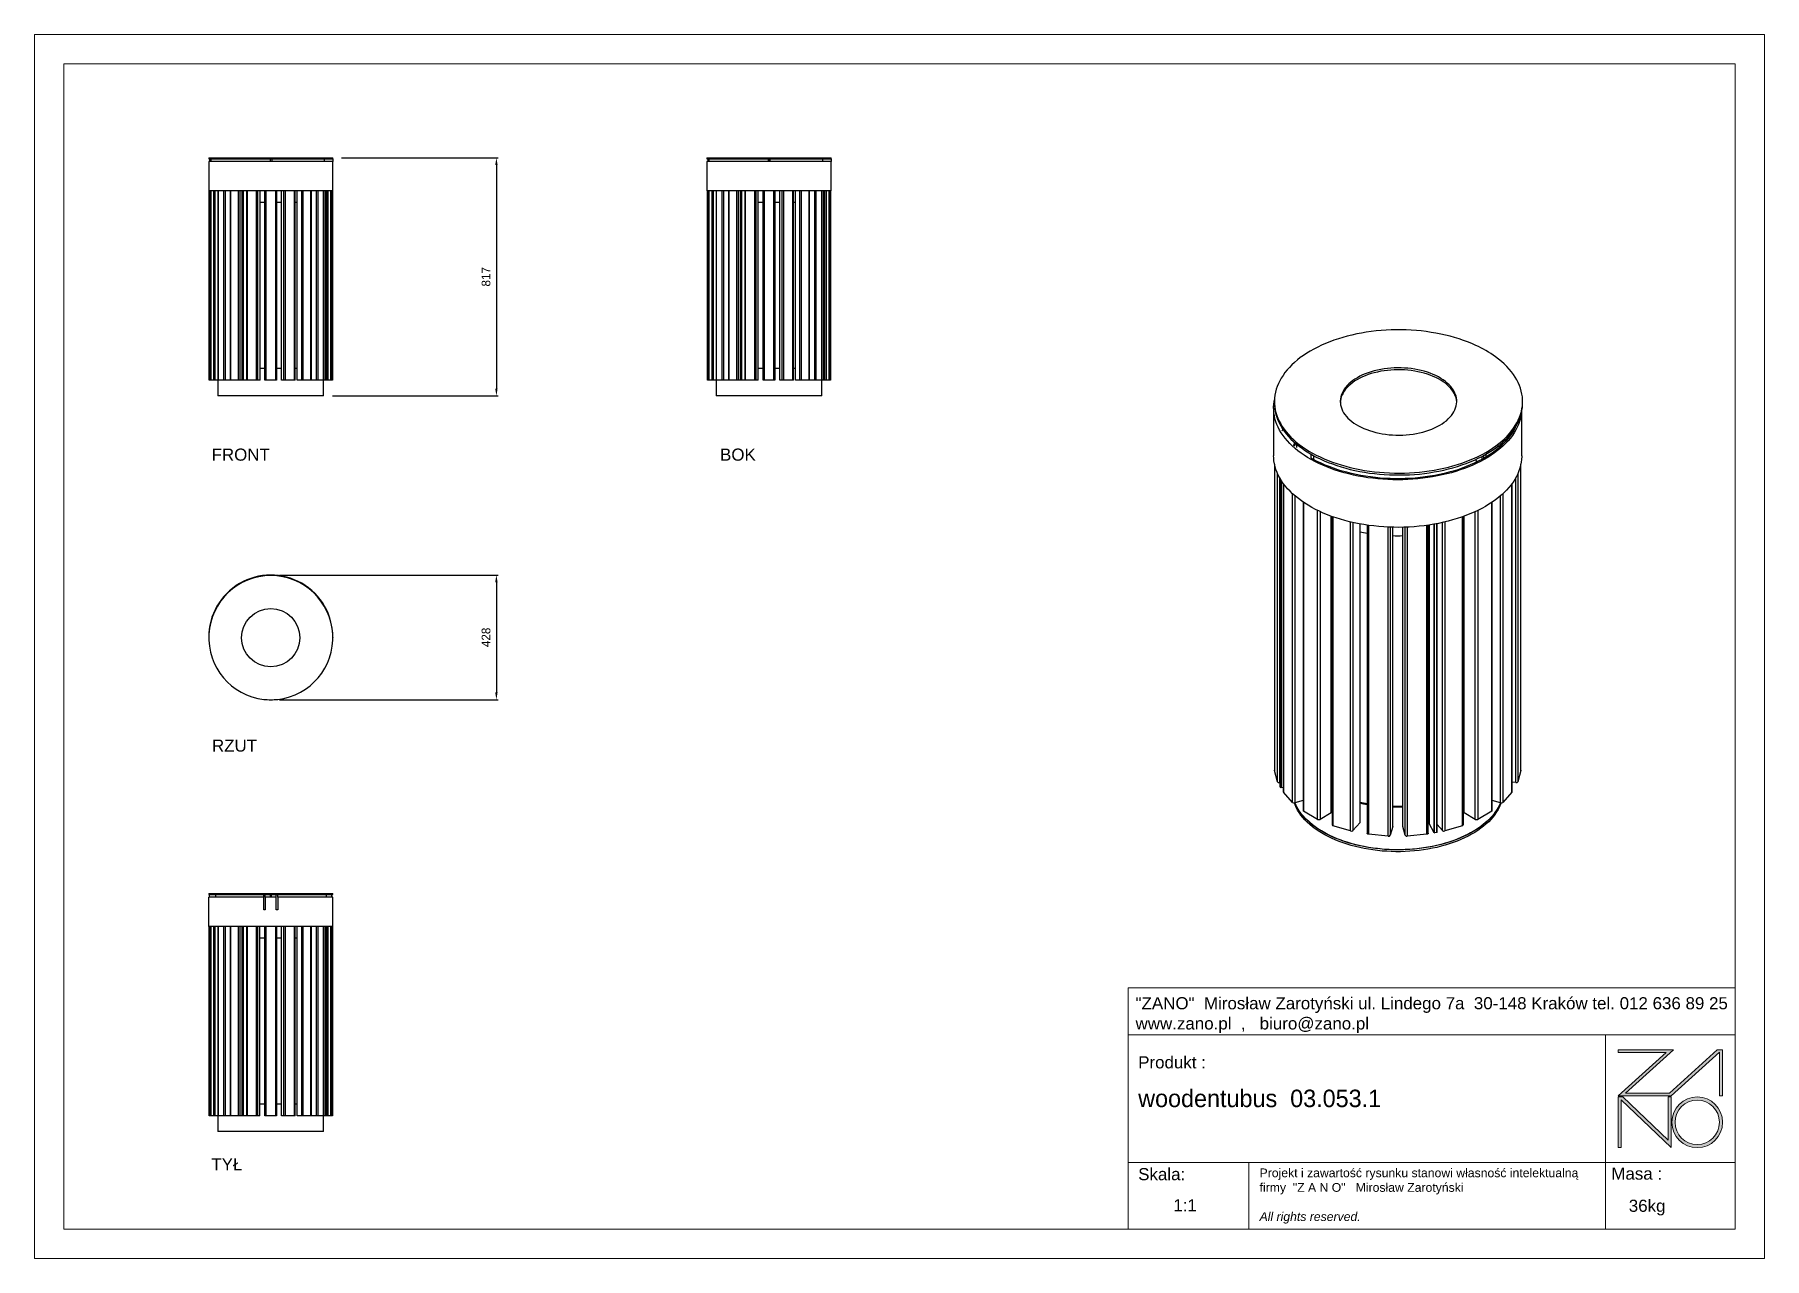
# Model space of a CAD drawing. Header units: millimetres. Extents: x 3501 to 9441, y -2162 to 2038.
import ezdxf

# ---------------------------------------------------------------- set-up
doc = ezdxf.new("R2010")
doc.units = ezdxf.units.MM
doc.header["$PDSIZE"] = -1
doc.layers.add('tabelka', color=155, linetype='Continuous')
doc.layers.add('WYMIAR', color=96, linetype='Continuous')
doc.dimstyles.new('1-1', dxfattribs={"dimtxt": 30, "dimasz": 25, "dimexe": 6.25, "dimexo": 30, "dimgap": 20.625, "dimtad": 1, "dimdec": 1, "dimtxsty": 'Standard', "dimcen": 0, "dimclrd": 2, "dimclre": 2, "dimclrt": 2, "dimadec": 0, "dimazin": 0, "dimtfac": 1, "dimtdec": 1, "dimtmove": 0, "dimatfit": 3, "dimfxl": 0, "dimarcsym": 0})

# ---------------------------------------------------------------- blocks, each defined once
blk = doc.blocks.new('zano')
at = {"layer": 'Defpoints', "lineweight": 5}
for points in [[(6270.2, 3716.2), (6270.2, 3707.4), (6434.8, 3707.4), (6270.2, 3558.4), (6452.4, 3558.4), (6617.9, 3708.2), (6617.9, 3558.4), (6628.6, 3558.4), (6628.6, 3716.2), (6610.7, 3716.2), (6446.1, 3567.2), (6295.4, 3567.2), (6459.9, 3716.2), (6270.2, 3716.2), (6270.2, 3707.4)], [(6270.2, 3554.4), (6286.2, 3554.4), (6441.7, 3405.6), (6441.7, 3554.4), (6452.4, 3554.4), (6452.4, 3380.5), (6281, 3544.6), (6281, 3380.5), (6270.2, 3380.5)]]:
    blk.add_hatch(color=251, dxfattribs=at).paths.add_polyline_path(points)
h = blk.add_hatch(color=251, dxfattribs=at)
h.paths.add_polyline_path([(6454.7, 3467.4, 1), (6628.6, 3467.4, 1)])
h.paths.add_polyline_path([(6617.9, 3467.4, -1), (6465.4, 3467.4, -1)], flags=16)
at = {"layer": 'Defpoints', "color": 251, "lineweight": 5}
blk.add_lwpolyline([(6434.8, 3707.4), (6270.2, 3558.4), (6452.4, 3558.4), (6617.9, 3708.2), (6617.9, 3558.4), (6628.6, 3558.4), (6628.6, 3716.2), (6610.7, 3716.2), (6446.1, 3567.2), (6295.4, 3567.2), (6459.9, 3716.2), (6270.2, 3716.2), (6270.2, 3707.4), (6432.1, 3707.4)], dxfattribs=at)
for points in [[(6270.2, 3716.2), (6270.2, 3707.4), (6434.8, 3707.4), (6270.2, 3558.4), (6452.4, 3558.4), (6617.9, 3708.2), (6617.9, 3558.4), (6628.6, 3558.4), (6628.6, 3716.2), (6610.7, 3716.2), (6446.1, 3567.2), (6295.4, 3567.2), (6459.9, 3716.2), (6270.2, 3716.2), (6270.2, 3707.4)], [(6270.2, 3554.4), (6286.2, 3554.4), (6441.7, 3405.6), (6441.7, 3554.4), (6452.4, 3554.4), (6452.4, 3380.5), (6281, 3544.6), (6281, 3380.5), (6270.2, 3380.5)]]:
    blk.add_lwpolyline(points, close=True, dxfattribs=at)
for radius in [87, 76.3]:
    blk.add_circle((6541.7, 3467.4), radius, dxfattribs=at)
blk = doc.blocks.new('TABELA')
at = {"layer": 'tabelka', "lineweight": 5}
for p, q in [((4587.4, 3929.4), (6672.4, 3929.4)), ((4587.4, 3767.6), (4587.4, 3929.4)), ((4587.4, 3929.4), (6672.4, 3929.4)), ((6226.5, 3767.6), (6226.5, 3329)), ((4587.4, 3329), (6672.4, 3329)), ((5001.6, 3329), (5001.6, 3100.4)), ((6226.5, 3329), (6226.5, 3100.4))]:
    blk.add_line(p, q, dxfattribs=at)
blk.add_lwpolyline([(4587.4, 3767.6), (6672.4, 3767.6), (6672.4, 3100.4), (4587.4, 3100.4)], close=True, dxfattribs=at)
blk.add_blockref('zano', (0, 0))
at = {"layer": 'tabelka', "lineweight": 5, "attachment_point": 1}
for s, insert, char_height, width in [('{\\fArial|b0|i0|c238|p34;"ZANO"  Mirosław Zarotyński ul. Lindego 7a  30-148 Kraków tel. 012 636 89 25\\Pwww.zano.pl  ,   biuro@zano.pl}', (4613, 3896.9), 41.595, 2040.38), ('{\\fArial|b0|i0|c238|p34;Produkt : }', (4622, 3694.1), 41.595, 265.273), ('{\\fCentury Gothic|b0|i0|c238|p34;woodentubus  03.053.1}', (4622, 3579.5), 60, 1214.251), ('{\\fArial|b0|i0|c238|p34;Skala: }', (4622, 3310.3), 41.595, 191.675), ('{\\fArial|b0|i0|c238|p34;Masa :}', (6246.7, 3312.2), 41.595, 200.457), ('{\\fArial|b0|i0|c238|p34;1:1}', (4742.5, 3203.5), 41.595, 42.482), ('{\\fArial|b0|i0|c238|p34;36kg}', (6306.7, 3201.8), 41.595, 42.482)]:
    blk.add_mtext(s, dxfattribs=dict(at, insert=insert, char_height=char_height, width=width))
at = {"layer": 'tabelka', "color": 1, "lineweight": 5, "insert": (5038.9, 3308.9), "char_height": 30, "width": 1186.12, "attachment_point": 1}
blk.add_mtext('{\\fArial|b0|i0|c0|p34;Projekt i zawartość rysunku stanowi własność intelektualną firmy \\fArial|b0|i0|c238|p34; "Z A N O"   Mirosław Zarotyński\\fArial|b0|i1|c238|p34;\\P\\PAll rights reserved.}', dxfattribs=at)
blk = doc.blocks.new('izometria')
for p, q in [((-1506.7, 1322.2), (-1506.7, 1240.5)), ((-1505.3, 1333.6), (-1505.3, 1330.3)), ((-1080.7, 1240.5), (-1080.7, 1316.2)), ((-1079.3, 1330.3), (-1079.3, 1333.6)), ((-1467.7, 1260.6), (-1467.7, 1254.3)), ((-1119.7, 1254.3), (-1119.7, 1258.3)), ((-1505.2, 1225.8), (-1505.2, 700.6)), ((-1505.2, 1225.6), (-1505.2, 700.4)), ((-1442.9, 1242.9), (-1442.9, 1236.9)), ((-1437.9, 1234), (-1437.9, 1240.6)), ((-1159.7, 1234.1), (-1159.7, 1232.1)), ((-1159.7, 1232.1), (-1156.6, 1230.3)), ((-1149.5, 1239.1), (-1149.5, 1234)), ((-1145.6, 1236.2), (-1145.6, 1241.2)), ((-1142, 1238.3), (-1145.6, 1236.2)), ((-1142, 1238.3), (-1142, 1243.2)), ((-1082.3, 700.6), (-1082.3, 1225.8)), ((-1082.3, 700.4), (-1082.3, 1225.6)), ((-1499.8, 681), (-1499.8, 1209.5)), ((-1496.4, 1202.7), (-1496.4, 679.5)), ((-1495.4, 1200.9), (-1495.4, 673.2)), ((-1495.4, 673.1), (-1495.4, 1200.9)), ((-1494.1, 670.9), (-1494.1, 1198.9)), ((-1493.5, 670.8), (-1493.5, 1197.9)), ((-1490.1, 1192.9), (-1490.1, 663.9)), ((-1489.8, 1192.4), (-1489.8, 663.1)), ((-1097.7, 663.1), (-1097.7, 1192.4)), ((-1097.3, 663.9), (-1097.3, 1192.9)), ((-1091, 679.5), (-1091, 1202.7)), ((-1087.6, 1209.5), (-1087.6, 681)), ((-1474.3, 645.6), (-1474.3, 1175.3)), ((-1470.3, 1171.7), (-1470.3, 644.9)), ((-1456.1, 1160.9), (-1456.1, 631.6)), ((-1455.2, 1160.3), (-1455.2, 630.4)), ((-1132.2, 630.4), (-1132.2, 1160.3)), ((-1131.4, 631.6), (-1131.4, 1160.9)), ((-1117.1, 644.9), (-1117.1, 1171.7)), ((-1113.1, 1175.3), (-1113.1, 645.6)), ((-1431.2, 616.5), (-1431.2, 1146.6)), ((-1426.9, 1144.6), (-1426.9, 616.5)), ((-1407.8, 627.6), (-1407.8, 1136.7)), ((-1406.5, 1136.2), (-1406.5, 607)), ((-1404.8, 1135.6), (-1404.8, 605.5)), ((-1182.6, 605.5), (-1182.6, 1135.6)), ((-1181, 607), (-1181, 1136.2)), ((-1179.6, 627.6), (-1179.6, 1136.7)), ((-1160.5, 616.5), (-1160.5, 1144.6)), ((-1156.3, 1146.6), (-1156.3, 616.5)), ((-1406.5, 1125.8), (-1407.8, 1126.5)), ((-1374.5, 596.6), (-1374.5, 1126.7)), ((-1370.5, 1125.8), (-1370.5, 597.3)), ((-1358.2, 611.2), (-1358.2, 1123.3)), ((-1346.1, 1121.3), (-1346.1, 592.5)), ((-1343.6, 1121), (-1343.6, 590.8)), ((-1310, 587.7), (-1310, 1117.9)), ((-1306.6, 1117.8), (-1306.6, 589.1)), ((-1302.3, 604.5), (-1302.3, 1117.6)), ((-1285.1, 604.5), (-1285.1, 1117.6)), ((-1280.9, 589.1), (-1280.9, 1117.8)), ((-1277.4, 1117.9), (-1277.4, 587.7)), ((-1243.9, 590.8), (-1243.9, 1121)), ((-1241.3, 592.5), (-1241.3, 1121.3)), ((-1239.9, 1107.9), (-1241.3, 1107.6)), ((-1239.9, 1121.5), (-1239.9, 609.5)), ((-1239.9, 609.5), (-1239.9, 1121.5)), ((-1230.9, 593.5), (-1230.9, 1123)), ((-1230.3, 593.3), (-1230.3, 1123.1)), ((-1226.5, 594.1), (-1226.5, 1123.8)), ((-1226.2, 594.3), (-1226.2, 1123.9)), ((-1216.9, 597.3), (-1216.9, 1125.8)), ((-1212.9, 1126.7), (-1212.9, 596.6)), ((-1505.2, 700.4), (-1505.2, 700.6)), ((-1499.8, 681), (-1505.2, 700.4)), ((-1082.3, 700.4), (-1087.6, 681)), ((-1082.3, 700.6), (-1082.3, 700.4)), ((-1495.4, 679.6), (-1496.4, 679.5)), ((-1494.1, 670.9), (-1495.4, 673.1)), ((-1490.1, 671.4), (-1493.5, 670.8)), ((-1474.3, 645.6), (-1489.8, 663.1)), ((-1406.5, 661.9), (-1407.8, 662.5)), ((-1406.5, 660.4), (-1407.8, 661)), ((-1179.6, 662.5), (-1181, 661.9)), ((-1097.7, 663.1), (-1113.1, 645.6)), ((-1091, 679.5), (-1097.3, 680.1)), ((-1456.1, 649), (-1470.3, 644.9)), ((-1431.2, 616.5), (-1455.2, 630.4)), ((-1407.8, 627.6), (-1426.9, 616.5)), ((-1239.9, 643.6), (-1241.3, 643.4)), ((-1239.9, 642.4), (-1241.3, 642.2)), ((-1160.5, 616.5), (-1179.6, 627.6)), ((-1132.2, 630.4), (-1156.3, 616.5)), ((-1117.1, 644.9), (-1131.4, 649)), ((-1374.5, 596.6), (-1404.8, 605.5)), ((-1358.2, 611.2), (-1370.5, 597.3)), ((-1302.3, 604.5), (-1306.6, 589.1)), ((-1280.9, 589.1), (-1285.1, 604.5)), ((-1230.9, 593.5), (-1239.9, 609.5)), ((-1226.5, 594.1), (-1230.3, 593.3)), ((-1216.9, 597.3), (-1226.2, 607.8)), ((-1182.6, 605.5), (-1212.9, 596.6)), ((-1310, 587.7), (-1343.6, 590.8)), ((-1243.9, 590.8), (-1277.4, 587.7))]:
    blk.add_line(p, q)
at = {"flags": 128}
for points in [[(-1159.6, 1429.8), (-1166.5, 1432.8), (-1173.6, 1435.7), (-1180.9, 1438.4), (-1188.4, 1440.9), (-1196, 1443.3), (-1203.8, 1445.4), (-1211.7, 1447.4), (-1219.8, 1449.2), (-1228, 1450.8), (-1236.3, 1452.2), (-1244.7, 1453.4), (-1253.2, 1454.5), (-1261.7, 1455.3), (-1270.3, 1455.9), (-1279, 1456.3), (-1287.6, 1456.5), (-1296.3, 1456.5), (-1304.9, 1456.3), (-1313.6, 1455.9), (-1322.2, 1455.3), (-1330.7, 1454.5), (-1339.2, 1453.5), (-1347.6, 1452.3), (-1355.9, 1450.9), (-1364.1, 1449.4), (-1372.2, 1447.6), (-1380.2, 1445.6), (-1388, 1443.5), (-1395.6, 1441.1), (-1403.1, 1438.6), (-1410.4, 1435.9), (-1417.5, 1433.1), (-1424.4, 1430), (-1431.1, 1426.9), (-1437.6, 1423.5), (-1443.8, 1420), (-1449.7, 1416.4), (-1455.4, 1412.7), (-1460.9, 1408.8), (-1466, 1404.8), (-1470.9, 1400.6), (-1475.5, 1396.4), (-1479.7, 1392), (-1483.7, 1387.6), (-1487.3, 1383), (-1490.6, 1378.4), (-1493.6, 1373.7), (-1496.3, 1369), (-1498.6, 1364.2), (-1500.6, 1359.3), (-1502.2, 1354.4), (-1503.5, 1349.4), (-1504.5, 1344.5), (-1505.1, 1339.5), (-1505.3, 1334.5), (-1505.2, 1329.5), (-1504.7, 1324.5), (-1503.9, 1319.5), (-1502.7, 1314.6), (-1501.2, 1309.7), (-1499.4, 1304.8), (-1497.2, 1299.9), (-1494.6, 1295.2), (-1491.8, 1290.4), (-1488.6, 1285.8), (-1485, 1281.2), (-1481.2, 1276.8), (-1477, 1272.4), (-1472.6, 1268.1), (-1467.8, 1263.9), (-1462.8, 1259.9), (-1457.4, 1255.9), (-1451.8, 1252.1), (-1446, 1248.4), (-1439.8, 1244.9), (-1433.5, 1241.5), (-1426.9, 1238.3), (-1420, 1235.2), (-1413, 1232.3), (-1405.8, 1229.5), (-1398.4, 1227), (-1390.8, 1224.6), (-1383, 1222.3), (-1375.1, 1220.3), (-1367.1, 1218.4), (-1358.9, 1216.8), (-1350.6, 1215.3), (-1342.2, 1214.1), (-1333.8, 1213), (-1325.2, 1212.1), (-1316.7, 1211.4), (-1308, 1211), (-1299.4, 1210.7), (-1290.7, 1210.6), (-1282.1, 1210.8), (-1273.5, 1211.1), (-1264.8, 1211.7), (-1256.3, 1212.4), (-1247.8, 1213.3), (-1239.4, 1214.5), (-1231, 1215.8), (-1222.8, 1217.4), (-1214.6, 1219.1), (-1206.6, 1221), (-1198.8, 1223.1), (-1191.1, 1225.4), (-1183.6, 1227.9), (-1176.2, 1230.5), (-1169, 1233.3), (-1162.1, 1236.3), (-1155.3, 1239.4), (-1148.8, 1242.7), (-1142.5, 1246.2), (-1136.5, 1249.7), (-1130.7, 1253.5), (-1125.2, 1257.3), (-1120, 1261.3), (-1115.1, 1265.4), (-1110.4, 1269.6), (-1106, 1273.9), (-1102, 1278.4), (-1098.3, 1282.9), (-1094.9, 1287.5), (-1091.8, 1292.1), (-1089, 1296.9), (-1086.6, 1301.7), (-1084.5, 1306.5), (-1082.8, 1311.4), (-1081.4, 1316.4), (-1080.4, 1321.3), (-1079.7, 1326.3), (-1079.3, 1331.3), (-1079.4, 1336.3), (-1079.7, 1341.3), (-1080.4, 1346.3), (-1081.5, 1351.2), (-1082.9, 1356.2), (-1084.7, 1361.1), (-1086.8, 1365.9), (-1089.2, 1370.7), (-1092, 1375.4), (-1095.1, 1380.1), (-1098.6, 1384.7), (-1102.3, 1389.2), (-1106.4, 1393.6), (-1110.8, 1397.9), (-1115.5, 1402.1), (-1120.4, 1406.2), (-1125.7, 1410.2)], [(-1363, 1374.4), (-1367.1, 1371.9), (-1370.9, 1369.3), (-1374.4, 1366.5), (-1377.7, 1363.7), (-1380.6, 1360.7), (-1383.2, 1357.6), (-1385.5, 1354.5), (-1387.5, 1351.3), (-1389.2, 1348), (-1390.5, 1344.6), (-1391.4, 1341.3), (-1392, 1337.9), (-1392.3, 1334.4), (-1392.2, 1331), (-1391.8, 1327.6), (-1391, 1324.2), (-1389.8, 1320.9), (-1388.4, 1317.6), (-1386.6, 1314.3), (-1384.4, 1311.1), (-1381.9, 1308), (-1379.2, 1305), (-1376.1, 1302.1), (-1372.7, 1299.2), (-1369, 1296.6), (-1365.1, 1294), (-1360.9, 1291.6), (-1356.5, 1289.3), (-1351.8, 1287.2), (-1346.9, 1285.2), (-1341.9, 1283.5), (-1336.6, 1281.8), (-1331.3, 1280.4), (-1325.7, 1279.2), (-1320.1, 1278.1), (-1314.4, 1277.3), (-1308.5, 1276.6), (-1302.7, 1276.2), (-1296.8, 1275.9), (-1290.8, 1275.9), (-1284.9, 1276), (-1279, 1276.4), (-1273.2, 1276.9), (-1267.4, 1277.7), (-1261.7, 1278.6), (-1256.1, 1279.8), (-1250.6, 1281.1), (-1245.3, 1282.6), (-1240.2, 1284.3), (-1235.2, 1286.2), (-1230.5, 1288.2), (-1225.9, 1290.4), (-1221.6, 1292.8), (-1217.5, 1295.3), (-1213.7, 1297.9), (-1210.2, 1300.6), (-1207, 1303.5), (-1204, 1306.5), (-1201.4, 1309.5), (-1199.1, 1312.7), (-1197.1, 1315.9), (-1195.5, 1319.2), (-1194.2, 1322.5), (-1193.2, 1325.9), (-1192.6, 1329.3), (-1192.3, 1332.7), (-1192.4, 1336.2), (-1192.8, 1339.6), (-1193.6, 1343), (-1194.8, 1346.3), (-1196.2, 1349.6), (-1198.1, 1352.9), (-1200.2, 1356.1), (-1202.7, 1359.2), (-1205.5, 1362.2), (-1208.5, 1365.1), (-1211.9, 1367.9), (-1215.6, 1370.6), (-1219.5, 1373.2), (-1223.7, 1375.6), (-1228.2, 1377.9), (-1232.8, 1380), (-1237.7, 1381.9), (-1242.7, 1383.7), (-1248, 1385.3), (-1253.4, 1386.8), (-1258.9, 1388), (-1264.5, 1389), (-1270.3, 1389.9), (-1276.1, 1390.6), (-1282, 1391), (-1287.9, 1391.3), (-1293.8, 1391.3), (-1299.7, 1391.2), (-1305.6, 1390.8), (-1311.5, 1390.3), (-1317.2, 1389.5), (-1322.9, 1388.5), (-1328.5, 1387.4), (-1334, 1386.1), (-1339.3, 1384.6), (-1344.4, 1382.9), (-1349.4, 1381), (-1354.2, 1379), (-1358.7, 1376.8), (-1363, 1374.4)], [(-1363, 1371.1), (-1367.1, 1368.7), (-1370.9, 1366), (-1374.4, 1363.3), (-1377.7, 1360.4), (-1380.6, 1357.4), (-1383.2, 1354.4), (-1385.5, 1351.2), (-1387.5, 1348), (-1389.2, 1344.7), (-1390.5, 1341.4), (-1391.4, 1338), (-1392, 1334.6), (-1392.3, 1332)], [(-1192.3, 1332), (-1192.4, 1332.9), (-1192.8, 1336.3), (-1193.6, 1339.7), (-1194.8, 1343.1), (-1196.2, 1346.4), (-1198.1, 1349.6), (-1200.2, 1352.8), (-1202.7, 1355.9), (-1205.5, 1358.9), (-1208.5, 1361.9), (-1211.9, 1364.7), (-1215.6, 1367.4), (-1219.5, 1369.9), (-1223.7, 1372.3), (-1228.2, 1374.6), (-1232.8, 1376.7), (-1237.7, 1378.7), (-1242.7, 1380.5), (-1248, 1382.1), (-1253.4, 1383.5), (-1258.9, 1384.7), (-1264.5, 1385.8), (-1270.3, 1386.6), (-1276.1, 1387.3), (-1282, 1387.7), (-1287.9, 1388), (-1293.8, 1388), (-1299.7, 1387.9), (-1305.6, 1387.5), (-1311.5, 1387), (-1317.2, 1386.2), (-1322.9, 1385.3), (-1328.5, 1384.1), (-1334, 1382.8), (-1339.3, 1381.3), (-1344.4, 1379.6), (-1349.4, 1377.7), (-1354.2, 1375.7), (-1358.7, 1373.5), (-1363, 1371.1)], [(-1081.2, 1314), (-1081.9, 1309.1), (-1083, 1304.1), (-1084.5, 1299.2), (-1086.3, 1294.3), (-1088.4, 1289.4), (-1090.9, 1284.7), (-1093.7, 1279.9), (-1096.8, 1275.3), (-1100.3, 1270.7), (-1104.1, 1266.2), (-1108.2, 1261.8), (-1112.6, 1257.5), (-1117.3, 1253.3), (-1122.3, 1249.2), (-1127.5, 1245.2), (-1133.1, 1241.4), (-1138.9, 1237.7), (-1145, 1234.2), (-1151.3, 1230.7), (-1157.8, 1227.5), (-1164.6, 1224.4), (-1171.6, 1221.4), (-1178.8, 1218.6), (-1186.2, 1216), (-1193.7, 1213.6), (-1201.5, 1211.3), (-1209.3, 1209.3), (-1217.4, 1207.4), (-1225.5, 1205.7), (-1233.7, 1204.2), (-1242.1, 1202.9), (-1250.5, 1201.8), (-1259, 1200.8), (-1267.6, 1200.1), (-1276.2, 1199.6), (-1284.9, 1199.3), (-1293.5, 1199.2), (-1302.2, 1199.3), (-1310.8, 1199.6), (-1319.4, 1200.1), (-1328, 1200.8), (-1336.5, 1201.7), (-1345, 1202.8), (-1353.3, 1204.1), (-1361.6, 1205.6), (-1369.7, 1207.3), (-1377.7, 1209.2), (-1385.6, 1211.2), (-1393.4, 1213.5), (-1400.9, 1215.9), (-1408.3, 1218.5), (-1415.5, 1221.3), (-1422.5, 1224.2), (-1429.3, 1227.3), (-1435.9, 1230.6), (-1442.2, 1234), (-1448.3, 1237.5), (-1454.1, 1241.2), (-1459.7, 1245.1), (-1464.9, 1249), (-1470, 1253.1), (-1474.7, 1257.3), (-1479.1, 1261.6), (-1483.2, 1266), (-1487, 1270.5), (-1490.5, 1275), (-1493.6, 1279.7), (-1496.4, 1284.4), (-1498.9, 1289.2), (-1501.1, 1294.1), (-1502.9, 1298.9), (-1504.4, 1303.9), (-1505.5, 1308.8), (-1506.2, 1313.8), (-1506.6, 1318.8), (-1506.7, 1323.8), (-1506.4, 1328.8), (-1505.8, 1333.8), (-1505.2, 1336.6)], [(-1505.3, 1330.3), (-1505.2, 1326.2), (-1504.7, 1321.2), (-1503.9, 1316.3), (-1502.7, 1311.3), (-1501.2, 1306.4), (-1499.4, 1301.5), (-1497.2, 1296.7), (-1494.6, 1291.9), (-1491.8, 1287.2), (-1488.6, 1282.5), (-1485, 1278), (-1481.2, 1273.5), (-1477, 1269.1), (-1472.6, 1264.8), (-1467.8, 1260.6), (-1462.8, 1256.6), (-1457.4, 1252.6), (-1451.8, 1248.8), (-1446, 1245.2), (-1439.8, 1241.6), (-1433.5, 1238.2), (-1426.9, 1235), (-1420, 1231.9), (-1413, 1229), (-1405.8, 1226.3), (-1398.4, 1223.7), (-1390.8, 1221.3), (-1383, 1219.1), (-1375.1, 1217), (-1367.1, 1215.2), (-1358.9, 1213.5), (-1350.6, 1212.1), (-1342.2, 1210.8), (-1333.8, 1209.7), (-1325.2, 1208.8), (-1316.7, 1208.2), (-1308, 1207.7), (-1299.4, 1207.4), (-1290.7, 1207.4), (-1282.1, 1207.5), (-1273.5, 1207.8), (-1264.8, 1208.4), (-1256.3, 1209.1), (-1247.8, 1210.1), (-1239.4, 1211.2), (-1231, 1212.6), (-1222.8, 1214.1), (-1214.6, 1215.8), (-1206.6, 1217.7), (-1198.8, 1219.8), (-1191.1, 1222.1), (-1183.6, 1224.6), (-1176.2, 1227.2), (-1169, 1230), (-1162.1, 1233), (-1155.3, 1236.2), (-1148.8, 1239.4), (-1142.5, 1242.9), (-1136.5, 1246.5), (-1130.7, 1250.2), (-1125.2, 1254.1), (-1120, 1258), (-1115.1, 1262.1), (-1110.4, 1266.4), (-1106, 1270.7), (-1102, 1275.1), (-1098.3, 1279.6), (-1094.9, 1284.2), (-1091.8, 1288.9), (-1089, 1293.6), (-1086.6, 1298.4), (-1084.5, 1303.3), (-1082.8, 1308.2), (-1081.4, 1313.1), (-1080.4, 1318.1), (-1079.7, 1323), (-1079.3, 1328), (-1079.3, 1330.3)], [(-1492.4, 1283), (-1491.4, 1284.6), (-1490.8, 1285.7)], [(-1091.9, 1288.7), (-1094.4, 1284), (-1097.3, 1279.3), (-1100.5, 1274.7), (-1104, 1270.2), (-1107.8, 1265.7), (-1112, 1261.4), (-1116.5, 1257.2), (-1121.2, 1253), (-1126.3, 1249), (-1131.6, 1245.1), (-1137.2, 1241.3), (-1143.1, 1237.7), (-1149.2, 1234.2), (-1155.6, 1230.9), (-1162.2, 1227.7), (-1169, 1224.6), (-1176, 1221.8), (-1183.3, 1219.1), (-1190.7, 1216.5), (-1198.2, 1214.2), (-1206, 1212), (-1213.9, 1210), (-1221.9, 1208.2), (-1230.1, 1206.6), (-1238.3, 1205.2), (-1246.7, 1204), (-1255.1, 1203), (-1263.6, 1202.2), (-1272.1, 1201.6), (-1280.7, 1201.2), (-1289.3, 1201), (-1297.9, 1201), (-1306.5, 1201.2), (-1315.1, 1201.6), (-1323.6, 1202.2), (-1332.1, 1203), (-1340.5, 1204), (-1348.9, 1205.2), (-1357.1, 1206.6), (-1365.3, 1208.2), (-1373.3, 1210), (-1381.2, 1212), (-1389, 1214.1), (-1396.6, 1216.5), (-1404, 1219), (-1411.2, 1221.7), (-1418.2, 1224.5), (-1425.1, 1227.6), (-1431.7, 1230.8), (-1438, 1234.1), (-1442.2, 1236.4)], [(-1095.3, 1283.5), (-1095.3, 1283.5), (-1095, 1283)], [(-1472, 1258.1), (-1471.9, 1258.7), (-1470.6, 1263)], [(-1471.3, 1257.5), (-1470.5, 1259.9), (-1469.7, 1262.3)], [(-1470.8, 1257), (-1469.9, 1260), (-1469.2, 1261.9)], [(-1117.6, 1260), (-1116.7, 1257.3), (-1116.6, 1257)], [(-1117.1, 1260.4), (-1116.2, 1257.7), (-1116.1, 1257.5)], [(-1116.2, 1261.1), (-1116.2, 1260.9), (-1115.4, 1258.1)], [(-1080.7, 1240.5), (-1080.7, 1239.2), (-1081, 1234.2), (-1081.6, 1229.2), (-1082.6, 1224.2), (-1083.9, 1219.2), (-1085.6, 1214.3), (-1087.6, 1209.4), (-1090, 1204.6), (-1092.7, 1199.8), (-1095.7, 1195.1), (-1099.1, 1190.5), (-1102.8, 1186), (-1106.8, 1181.5), (-1111.1, 1177.2), (-1115.8, 1172.9), (-1120.7, 1168.8), (-1125.9, 1164.8), (-1131.4, 1160.9), (-1137.1, 1157.1), (-1143.2, 1153.5), (-1149.4, 1150.1), (-1155.9, 1146.7), (-1162.7, 1143.6), (-1169.6, 1140.6), (-1176.8, 1137.7), (-1184.2, 1135.1), (-1191.7, 1132.6), (-1199.4, 1130.3), (-1207.3, 1128.1), (-1215.3, 1126.2), (-1223.4, 1124.4), (-1231.7, 1122.9), (-1240.1, 1121.5), (-1248.5, 1120.3), (-1257, 1119.4), (-1265.6, 1118.6), (-1274.3, 1118.1), (-1282.9, 1117.7), (-1291.6, 1117.5), (-1300.3, 1117.6), (-1309, 1117.9), (-1317.6, 1118.3), (-1326.2, 1119), (-1334.8, 1119.9), (-1343.3, 1120.9), (-1351.7, 1122.2), (-1360, 1123.6), (-1368.2, 1125.3), (-1376.3, 1127.2), (-1384.2, 1129.2), (-1392, 1131.4), (-1399.6, 1133.8), (-1407.1, 1136.4), (-1414.3, 1139.2), (-1421.4, 1142.1), (-1428.2, 1145.2), (-1434.9, 1148.4), (-1441.3, 1151.8), (-1447.4, 1155.4), (-1453.3, 1159.1), (-1458.9, 1162.9), (-1464.3, 1166.8), (-1469.3, 1170.9), (-1474.1, 1175.1), (-1478.6, 1179.4), (-1482.7, 1183.8), (-1486.6, 1188.3), (-1490.1, 1192.9), (-1493.3, 1197.5), (-1496.2, 1202.3), (-1498.7, 1207.1), (-1500.9, 1211.9), (-1502.7, 1216.8), (-1504.2, 1221.8), (-1505.4, 1226.8), (-1506.2, 1231.7), (-1506.6, 1236.8), (-1506.7, 1240.5)], [(-1439.7, 1241.6), (-1440.4, 1241.5), (-1441.4, 1241.6), (-1442.2, 1241.9), (-1442.8, 1242.4), (-1442.9, 1242.9)], [(-1179.6, 1126.5), (-1180.7, 1125.9), (-1181, 1125.8)], [(-1495.4, 673.1), (-1495.4, 673.2), (-1495.4, 673.2)], [(-1179.6, 661), (-1180.7, 660.5), (-1181, 660.4)], [(-1116.1, 644.7), (-1117, 642.3), (-1118.9, 637.8), (-1121.2, 633.4), (-1123.8, 629.1), (-1126.8, 624.8), (-1130, 620.6), (-1133.6, 616.5), (-1137.5, 612.5), (-1141.7, 608.6), (-1146.2, 604.8), (-1151, 601.1), (-1156, 597.5), (-1161.3, 594.1), (-1166.9, 590.8), (-1172.7, 587.7), (-1178.8, 584.7), (-1185.1, 581.9), (-1191.5, 579.2), (-1198.2, 576.7), (-1205.1, 574.3), (-1212.1, 572.2), (-1219.3, 570.2), (-1226.6, 568.4), (-1234.1, 566.8), (-1241.7, 565.4), (-1249.4, 564.2), (-1257.1, 563.1), (-1265, 562.3), (-1272.9, 561.7), (-1280.8, 561.2), (-1288.7, 561), (-1296.7, 561), (-1304.7, 561.2), (-1312.6, 561.6), (-1320.5, 562.1), (-1328.4, 562.9), (-1336.2, 563.9), (-1343.9, 565.1), (-1351.5, 566.4), (-1359, 568), (-1366.3, 569.7), (-1373.6, 571.7), (-1380.6, 573.8), (-1387.5, 576.1), (-1394.3, 578.5), (-1400.8, 581.2), (-1407.1, 584), (-1413.2, 586.9), (-1419.1, 590), (-1424.7, 593.3), (-1430.1, 596.7), (-1435.2, 600.2), (-1440.1, 603.9), (-1444.6, 607.6), (-1448.9, 611.5), (-1452.9, 615.5), (-1456.5, 619.6), (-1459.9, 623.8), (-1462.9, 628), (-1465.6, 632.3), (-1468, 636.7), (-1470, 641.2), (-1471.4, 644.7)], [(-1117.2, 644.9), (-1118.9, 641.1), (-1121.2, 636.7), (-1123.8, 632.3), (-1126.8, 628.1), (-1130, 623.9), (-1133.6, 619.8), (-1137.5, 615.8), (-1141.7, 611.9), (-1146.2, 608.1), (-1151, 604.4), (-1156, 600.8), (-1161.3, 597.4), (-1166.9, 594.1), (-1172.7, 591), (-1178.8, 588), (-1185.1, 585.1), (-1191.5, 582.5), (-1198.2, 579.9), (-1205.1, 577.6), (-1212.1, 575.4), (-1219.3, 573.5), (-1226.6, 571.7), (-1234.1, 570.1), (-1241.7, 568.7), (-1249.4, 567.4), (-1257.1, 566.4), (-1265, 565.6), (-1272.9, 564.9), (-1280.8, 564.5), (-1288.7, 564.3), (-1296.7, 564.3), (-1304.7, 564.4), (-1312.6, 564.8), (-1320.5, 565.4), (-1328.4, 566.2), (-1336.2, 567.2), (-1343.9, 568.3), (-1351.5, 569.7), (-1359, 571.3), (-1366.3, 573), (-1373.6, 574.9), (-1380.6, 577.1), (-1387.5, 579.3), (-1394.3, 581.8), (-1400.8, 584.4), (-1407.1, 587.2), (-1413.2, 590.2), (-1419.1, 593.3), (-1424.7, 596.6), (-1430.1, 599.9), (-1435.2, 603.5), (-1440.1, 607.1), (-1444.6, 610.9), (-1448.9, 614.8), (-1452.9, 618.8), (-1456.5, 622.8), (-1459.9, 627), (-1462.9, 631.3), (-1465.6, 635.6), (-1468, 640), (-1470, 644.4), (-1470.2, 644.9)], [(-1117.2, 644.9), (-1117.3, 644.6), (-1119.4, 640.1), (-1121.7, 635.7), (-1124.5, 631.3), (-1127.5, 627), (-1130.9, 622.8), (-1134.6, 618.7), (-1138.6, 614.7), (-1142.9, 610.8), (-1147.5, 607), (-1152.4, 603.3), (-1157.5, 599.8), (-1162.9, 596.4), (-1168.6, 593.1), (-1174.6, 590), (-1180.7, 587), (-1187.1, 584.2), (-1193.7, 581.6), (-1200.5, 579.1), (-1207.4, 576.8), (-1214.6, 574.7), (-1221.9, 572.8), (-1229.3, 571), (-1236.9, 569.5), (-1244.5, 568.1), (-1252.3, 567), (-1260.2, 566), (-1268.1, 565.3), (-1276, 564.7), (-1284, 564.4), (-1292.1, 564.2), (-1300.1, 564.3), (-1308.1, 564.6), (-1316.1, 565), (-1324, 565.7), (-1331.9, 566.6), (-1339.7, 567.6), (-1347.4, 568.9), (-1355, 570.4), (-1362.5, 572), (-1369.8, 573.9), (-1377, 575.9), (-1384.1, 578.1), (-1390.9, 580.5), (-1397.6, 583.1), (-1404.1, 585.8), (-1410.3, 588.7), (-1416.4, 591.8), (-1422.2, 595), (-1427.7, 598.3), (-1433, 601.8), (-1438, 605.5), (-1442.7, 609.2), (-1447.1, 613.1), (-1451.3, 617), (-1455.1, 621.1), (-1458.6, 625.3), (-1461.8, 629.5), (-1464.6, 633.8), (-1467.1, 638.2), (-1469.3, 642.7), (-1470.2, 644.9)], [(-1239.9, 609.5), (-1239.9, 609.5), (-1239.9, 609.5)], [(-1343.6, 590.8), (-1344.1, 590.9), (-1344.7, 591), (-1345.1, 591.2), (-1345.5, 591.5), (-1345.8, 591.8), (-1346, 592.1), (-1346.1, 592.4), (-1346.1, 592.5)], [(-1241.3, 592.5), (-1241.3, 592.4), (-1241.4, 592.1), (-1241.6, 591.8), (-1241.9, 591.5), (-1242.3, 591.2), (-1242.8, 591), (-1243.3, 590.9), (-1243.9, 590.8)]]:
    blk.add_lwpolyline(points, dxfattribs=at)
for centre, radius, start, end in [((-1242.4, 1247.3), 200.4, 54.3904, 65.615), ((-1297.7, 1385.8), 282.4, 257.6185, 260.128), ((-1293.7, 1417.2), 314, 268.4271, 271.5729), ((-1497.1, 682.6), 3.19, 211.5973, 282.8937), ((-1493.7, 671.4), 0.622, 221.7707, 285.4464), ((-1488.9, 663.9), 1.17, 181.1996, 223.962), ((-1098.5, 663.9), 1.17, 316.038, 358.8004), ((-1090.3, 682.6), 3.19, 257.1063, 328.4027), ((-1471.6, 648.8), 4.19, 230.0756, 288.677), ((-1454.6, 631.8), 1.51, 185.695, 245.6253), ((-1297.8, 917.9), 278.7, 257.4662, 260.0096), ((-1297.7, 920.4), 282.4, 257.6185, 260.128), ((-1293.7, 949.4), 310.5, 268.4095, 271.5905), ((-1293.7, 951.7), 314, 268.4271, 271.5729), ((-1132.9, 631.8), 1.51, 294.3747, 354.305), ((-1115.8, 648.8), 4.19, 251.323, 309.9244), ((-1429, 620.6), 4.61, 242.6096, 297.3903), ((-1404.6, 607.4), 1.91, 190.6173, 262.8015), ((-1373.2, 600.5), 4.19, 251.323, 309.9242), ((-1226.5, 594.4), 0.368, 271.6588, 345.2783), ((-1214.3, 600.5), 4.19, 230.0758, 288.677), ((-1182.9, 607.4), 1.91, 277.1985, 349.3827), ((-1158.4, 620.6), 4.61, 242.6097, 297.3904), ((-1309.3, 590.8), 3.19, 257.1059, 328.4027), ((-1278.2, 590.8), 3.19, 211.5973, 282.8941), ((-1230.5, 593.9), 0.622, 221.7699, 285.4482)]:
    blk.add_arc(centre, radius, start, end)
blk.add_open_spline([(-1442.9, 1243.5), (-1442.9, 1243.5), (-1443, 1243.3), (-1442.9, 1243.1), (-1442.9, 1242.9)], degree=3, knots=[0, 0, 0, 0, 0.0018871, 1, 1, 1, 1])
blk = doc.blocks.new('rzut')
for p, q in [((-182.7, -476.8), (-182.7, -476.8)), ((-182.7, -476.9), (-182.7, -476.9)), ((-182.7, -476.9), (-182.7, -477.8))]:
    blk.add_line(p, q)
blk.add_circle((-395.7, -478.8), 100)
for centre, start, end in [((-395.7, -476.8), 0, 180.269), ((-395.7, -478.8), 276.4696, 263.5304), ((-395.7, -478.8), 263.5304, 276.4696)]:
    blk.add_arc(centre, 213, start, end)
blk = doc.blocks.new('front')
for p, q in [((4099.3, 1615), (4099.3, 1611)), ((4099.3, 1615), (4525.3, 1615)), ((4099.3, 1611), (4525.3, 1611)), ((4102.3, 1608.7), (4102.3, 1602)), ((4107.3, 1608.7), (4102.3, 1608.7)), ((4107.3, 1602), (4107.3, 1608.7)), ((4309.8, 1608.7), (4309.8, 1602)), ((4309.8, 1608.7), (4311.8, 1608.7)), ((4311.8, 1602), (4311.8, 1611)), ((4316.8, 1602), (4316.8, 1611)), ((4497.3, 1602), (4497.3, 1611)), ((4525.3, 1611), (4525.3, 1615)), ((4525.3, 1611), (4525.3, 1602)), ((4099.3, 1602), (4099.3, 1502)), ((4525.3, 1602), (4099.3, 1602)), ((4525.3, 1502), (4525.3, 1602)), ((4525.3, 1502), (4099.3, 1502)), ((4101, 852), (4101, 1502)), ((4104, 1502), (4104, 852)), ((4105.9, 1502), (4105.9, 852)), ((4106.1, 1502), (4106.1, 852)), ((4116.6, 852), (4116.6, 1502)), ((4120.3, 1502), (4120.3, 852)), ((4130.8, 1502), (4130.8, 852)), ((4131.3, 1502), (4131.3, 852)), ((4151.3, 852), (4151.3, 1502)), ((4155.5, 1502), (4155.5, 852)), ((4173.1, 1502), (4173.1, 852)), ((4174.3, 1502), (4174.3, 852)), ((4201.8, 852), (4201.8, 1502)), ((4206, 1502), (4206, 852)), ((4214.3, 1502), (4214.3, 852)), ((4214.6, 852), (4214.6, 1502)), ((4218.2, 852), (4218.2, 1502)), ((4218.8, 852), (4218.8, 1502)), ((4228.8, 1502), (4228.8, 852)), ((4230.9, 1502), (4230.9, 852)), ((4263.2, 852), (4263.2, 1502)), ((4267, 1502), (4267, 852)), ((4275.3, 852), (4275.3, 1502)), ((4292.3, 852), (4292.3, 1502)), ((4295.3, 1502), (4295.3, 852)), ((4329.3, 852), (4329.3, 1502)), ((4332.3, 1502), (4332.3, 852)), ((4349.4, 852), (4349.4, 1502)), ((4357.7, 852), (4357.7, 1502)), ((4361.5, 1502), (4361.5, 852)), ((4393.8, 852), (4393.8, 1502)), ((4395.9, 852), (4395.9, 1502)), ((4402.8, 852), (4402.8, 1502)), ((4418.6, 852), (4418.6, 1502)), ((4422.8, 1502), (4422.8, 852)), ((4450.3, 852), (4450.3, 1502)), ((4451.6, 852), (4451.6, 1502)), ((4469.2, 852), (4469.2, 1502)), ((4473.4, 1502), (4473.4, 852)), ((4493.3, 852), (4493.3, 1502)), ((4493.9, 852), (4493.9, 1502)), ((4499.1, 852), (4499.1, 1502)), ((4499.8, 852), (4499.8, 1502)), ((4501.6, 852), (4501.6, 1502)), ((4501.6, 852), (4501.6, 1502)), ((4504.3, 852), (4504.3, 1502)), ((4508.1, 1502), (4508.1, 852)), ((4518.6, 852), (4518.6, 1502)), ((4518.8, 852), (4518.8, 1502)), ((4520.7, 852), (4520.7, 1502)), ((4523.7, 1502), (4523.7, 852)), ((4292.3, 1462), (4275.3, 1462)), ((4349.4, 1462), (4332.3, 1462)), ((4402.8, 1462), (4395.9, 1462)), ((4292.3, 892), (4275.3, 892)), ((4349.4, 892), (4332.3, 892)), ((4402.8, 892), (4395.9, 892)), ((4104, 852), (4101, 852)), ((4105.9, 852), (4104, 852)), ((4106.1, 852), (4105.9, 852)), ((4116.6, 852), (4106.1, 852)), ((4120.3, 852), (4116.6, 852)), ((4130.8, 852), (4120.3, 852)), ((4131.3, 852), (4130.8, 852)), ((4131, 852), (4131, 802)), ((4151.3, 852), (4131.3, 852)), ((4155.5, 852), (4151.3, 852)), ((4173.1, 852), (4155.5, 852)), ((4174.3, 852), (4173.1, 852)), ((4201.8, 852), (4174.3, 852)), ((4206, 852), (4201.8, 852)), ((4214.3, 852), (4206, 852)), ((4214.6, 852), (4214.3, 852)), ((4218.2, 852), (4214.6, 852)), ((4218.8, 852), (4218.2, 852)), ((4228.8, 852), (4218.8, 852)), ((4230.9, 852), (4228.8, 852)), ((4263.2, 852), (4230.9, 852)), ((4267, 852), (4263.2, 852)), ((4275.3, 852), (4267, 852)), ((4295.3, 852), (4292.3, 852)), ((4329.3, 852), (4295.3, 852)), ((4332.3, 852), (4329.3, 852)), ((4357.7, 852), (4349.4, 852)), ((4361.5, 852), (4357.7, 852)), ((4393.8, 852), (4361.5, 852)), ((4395.9, 852), (4393.8, 852)), ((4418.6, 852), (4402.8, 852)), ((4422.8, 852), (4418.6, 852)), ((4450.3, 852), (4422.8, 852)), ((4451.6, 852), (4450.3, 852)), ((4469.2, 852), (4451.6, 852)), ((4473.4, 852), (4469.2, 852)), ((4493.3, 852), (4473.4, 852)), ((4493.9, 852), (4493.3, 852)), ((4493.7, 802), (4493.7, 852)), ((4493.7, 802), (4493.7, 852)), ((4499.1, 852), (4493.9, 852)), ((4499.8, 852), (4499.1, 852)), ((4501.6, 852), (4499.8, 852)), ((4501.6, 852), (4501.6, 852)), ((4504.3, 852), (4501.6, 852)), ((4508.1, 852), (4504.3, 852)), ((4518.6, 852), (4508.1, 852)), ((4518.8, 852), (4518.6, 852)), ((4520.7, 852), (4518.8, 852)), ((4523.7, 852), (4520.7, 852)), ((4131, 802), (4131, 798)), ((4493.7, 798), (4131, 798)), ((4493.7, 798), (4493.7, 802)), ((4493.7, 802), (4493.7, 802))]:
    blk.add_line(p, q)
for centre, start, end in [((4104.6, 1608.7), 90, 180), ((4105, 1608.7), 0, 90), ((4312.1, 1608.7), 97.49472, 180)]:
    blk.add_arc(centre, 2.3, start, end)
blk = doc.blocks.new('yul')
for p, q in [((2902.6, 750.4), (2902.6, 746.4)), ((2902.6, 750.4), (3328.6, 750.4)), ((2902.6, 746.4), (3328.6, 746.4)), ((2902.6, 637.4), (2902.6, 737.4)), ((3091.6, 737.4), (2902.6, 737.4)), ((2905.6, 737.4), (2905.6, 746.4)), ((2925.6, 746.4), (2925.6, 737.4)), ((3091.6, 737.4), (3091.6, 746.4)), ((3096.6, 737.4), (3096.6, 746.4)), ((3134.6, 737.4), (3096.6, 737.4)), ((3113.1, 744.1), (3113.1, 737.4)), ((3118.1, 744.1), (3113.1, 744.1)), ((3118.1, 737.4), (3118.1, 744.1)), ((3134.6, 737.4), (3134.6, 746.4)), ((3139.6, 737.4), (3139.6, 746.4)), ((3328.6, 737.4), (3139.6, 737.4)), ((3305.6, 746.4), (3305.6, 737.4)), ((3325.6, 737.4), (3325.6, 746.4)), ((3328.6, 746.4), (3328.6, 750.4)), ((3328.6, 637.4), (3328.6, 737.4)), ((3328.6, 637.4), (2902.6, 637.4)), ((2904.3, -12.6), (2904.3, 637.4)), ((2907.3, 637.4), (2907.3, -12.6)), ((2909.2, 637.4), (2909.2, -12.6)), ((2909.4, 637.4), (2909.4, -12.6)), ((2919.9, -12.6), (2919.9, 637.4)), ((2923.7, 637.4), (2923.7, -12.6)), ((2934.1, 637.4), (2934.1, -12.6)), ((2934.6, 637.4), (2934.6, -12.6)), ((2954.6, -12.6), (2954.6, 637.4)), ((2958.8, 637.4), (2958.8, -12.6)), ((2976.4, 637.4), (2976.4, -12.6)), ((2977.7, 637.4), (2977.7, -12.6)), ((3005.2, -12.6), (3005.2, 637.4)), ((3009.3, 637.4), (3009.3, -12.6)), ((3017.6, 637.4), (3017.6, -12.6)), ((3017.9, -12.6), (3017.9, 637.4)), ((3021.5, -12.6), (3021.5, 637.4)), ((3022.1, -12.6), (3022.1, 637.4)), ((3032.1, 637.4), (3032.1, -12.6)), ((3034.2, 637.4), (3034.2, -12.6)), ((3066.5, -12.6), (3066.5, 637.4)), ((3070.3, 637.4), (3070.3, -12.6)), ((3078.6, -12.6), (3078.6, 637.4)), ((3095.6, 597.4), (3078.6, 597.4)), ((3095.6, -12.6), (3095.6, 637.4)), ((3098.6, 637.4), (3098.6, -12.6)), ((3132.6, -12.6), (3132.6, 637.4)), ((3135.6, 637.4), (3135.6, -12.6)), ((3152.7, 597.4), (3135.6, 597.4)), ((3152.7, -12.6), (3152.7, 637.4)), ((3161, -12.6), (3161, 637.4)), ((3164.8, 637.4), (3164.8, -12.6)), ((3197.1, -12.6), (3197.1, 637.4)), ((3206.1, 597.4), (3199.1, 597.4)), ((3199.2, -12.6), (3199.2, 637.4)), ((3206.1, -12.6), (3206.1, 637.4)), ((3221.9, -12.6), (3221.9, 637.4)), ((3226.1, 637.4), (3226.1, -12.6)), ((3253.6, -12.6), (3253.6, 637.4)), ((3254.9, -12.6), (3254.9, 637.4)), ((3272.5, -12.6), (3272.5, 637.4)), ((3276.7, 637.4), (3276.7, -12.6)), ((3296.6, -12.6), (3296.6, 637.4)), ((3297.2, -12.6), (3297.2, 637.4)), ((3302.4, -12.6), (3302.4, 637.4)), ((3303.1, -12.6), (3303.1, 637.4)), ((3304.9, -12.6), (3304.9, 637.4)), ((3304.9, -12.6), (3304.9, 637.4)), ((3307.6, -12.6), (3307.6, 637.4)), ((3311.4, 637.4), (3311.4, -12.6)), ((3321.9, -12.6), (3321.9, 637.4)), ((3322.1, -12.6), (3322.1, 637.4)), ((3324, -12.6), (3324, 637.4)), ((3327, 637.4), (3327, -12.6)), ((3095.6, 27.4), (3078.6, 27.4)), ((3152.7, 27.4), (3135.6, 27.4)), ((3206.1, 27.4), (3199.1, 27.4)), ((2907.3, -12.6), (2904.3, -12.6)), ((2909.2, -12.6), (2907.3, -12.6)), ((2909.4, -12.6), (2909.2, -12.6)), ((2919.9, -12.6), (2909.4, -12.6)), ((2923.7, -12.6), (2919.9, -12.6)), ((2934.1, -12.6), (2923.7, -12.6)), ((2934.6, -12.6), (2934.1, -12.6)), ((2934.3, -12.6), (2934.3, -62.6)), ((2954.6, -12.6), (2934.6, -12.6)), ((2958.8, -12.6), (2954.6, -12.6)), ((2976.4, -12.6), (2958.8, -12.6)), ((2977.7, -12.6), (2976.4, -12.6)), ((3005.2, -12.6), (2977.7, -12.6)), ((3009.3, -12.6), (3005.2, -12.6)), ((3017.6, -12.6), (3009.3, -12.6)), ((3017.9, -12.6), (3017.6, -12.6)), ((3021.5, -12.6), (3017.9, -12.6)), ((3022.1, -12.6), (3021.5, -12.6)), ((3032.1, -12.6), (3022.1, -12.6)), ((3034.2, -12.6), (3032.1, -12.6)), ((3066.5, -12.6), (3034.2, -12.6)), ((3070.3, -12.6), (3066.5, -12.6)), ((3078.6, -12.6), (3070.3, -12.6)), ((3098.6, -12.6), (3095.6, -12.6)), ((3132.6, -12.6), (3098.6, -12.6)), ((3135.6, -12.6), (3132.6, -12.6)), ((3161, -12.6), (3152.7, -12.6)), ((3164.8, -12.6), (3161, -12.6)), ((3197.1, -12.6), (3164.8, -12.6)), ((3199.2, -12.6), (3197.1, -12.6)), ((3221.9, -12.6), (3206.1, -12.6)), ((3226.1, -12.6), (3221.9, -12.6)), ((3253.6, -12.6), (3226.1, -12.6)), ((3254.9, -12.6), (3253.6, -12.6)), ((3272.5, -12.6), (3254.9, -12.6)), ((3276.7, -12.6), (3272.5, -12.6)), ((3296.6, -12.6), (3276.7, -12.6)), ((3297.2, -12.6), (3296.6, -12.6)), ((3297, -62.6), (3297, -12.6)), ((3302.4, -12.6), (3297.2, -12.6)), ((3303.1, -12.6), (3302.4, -12.6)), ((3304.9, -12.6), (3303.1, -12.6)), ((3304.9, -12.6), (3304.9, -12.6)), ((3307.6, -12.6), (3304.9, -12.6)), ((3311.4, -12.6), (3307.6, -12.6)), ((3321.9, -12.6), (3311.4, -12.6)), ((3322.1, -12.6), (3321.9, -12.6)), ((3324, -12.6), (3322.1, -12.6)), ((3327, -12.6), (3324, -12.6)), ((2934.3, -62.6), (2934.3, -66.6)), ((3297, -66.6), (2934.3, -66.6)), ((3297, -66.6), (3297, -62.6))]:
    blk.add_line(p, q)
for points in [[(3096.6, 737.4), (3096.6, 693.8), (3091.6, 693.8), (3091.6, 737.4)], [(3139.6, 737.4), (3139.6, 693.8), (3134.6, 693.8), (3134.6, 737.4)]]:
    blk.add_lwpolyline(points)
for centre, start, end in [((3115.4, 744.1), 90, 180), ((3115.8, 744.1), 0, 90)]:
    blk.add_arc(centre, 2.3, start, end)
blk = doc.blocks.new('*D7')
at = {"layer": 'Defpoints', "color": 0}
for p in [(4525.3, 1615), (4493.7, 798), (5087.1, 798)]:
    blk.add_point(p, dxfattribs=at)
at = {"layer": 'WYMIAR', "color": 2, "lineweight": -2}
for p, q in [((4555.3, 1615), (5093.3, 1615)), ((5087.1, 1590), (5087.1, 823)), ((4523.7, 798), (5093.3, 798))]:
    blk.add_line(p, q, dxfattribs=at)
at = {"layer": 'WYMIAR', "color": 2}
for points in [[(5082.9, 1590), (5091.2, 1590), (5087.1, 1615)], [(5082.9, 823), (5091.2, 823), (5087.1, 798)]]:
    blk.add_solid(points, dxfattribs=at)
at = {"layer": 'WYMIAR', "color": 2, "insert": (5051.5, 1206.5), "char_height": 30, "attachment_point": 5, "rotation": 90}
blk.add_mtext('817', dxfattribs=at)
blk = doc.blocks.new('*D8')
at = {"layer": 'Defpoints', "color": 0}
for p in [(4312.3, 182.9), (4312.3, -245.1), (5087.1, -245.1)]:
    blk.add_point(p, dxfattribs=at)
at = {"layer": 'WYMIAR', "color": 2, "lineweight": -2}
for p, q in [((4342.3, 182.9), (5093.3, 182.9)), ((5087.1, 157.9), (5087.1, -220.1)), ((4342.3, -245.1), (5093.3, -245.1))]:
    blk.add_line(p, q, dxfattribs=at)
at = {"layer": 'WYMIAR', "color": 2}
for points in [[(5082.9, 157.9), (5091.2, 157.9), (5087.1, 182.9)], [(5082.9, -220.1), (5091.2, -220.1), (5087.1, -245.1)]]:
    blk.add_solid(points, dxfattribs=at)
at = {"layer": 'WYMIAR', "color": 2, "insert": (5051.5, -31.1), "char_height": 30, "attachment_point": 5, "rotation": 90}
blk.add_mtext('428', dxfattribs=at)

msp = doc.modelspace()

# ---------------------------------------------------------------- linework, layer by layer
at = {"layer": 'tabelka', "lineweight": 5}
for points in [[(3501.28, 2037.65), (9441.28, 2037.65), (9441.28, -2162.35), (3501.28, -2162.35)], [(3601.28, 1937.65), (9341.28, 1937.65), (9341.28, -2062.35), (3601.28, -2062.35)]]:
    msp.add_lwpolyline(points, close=True, dxfattribs=at)

# ---------------------------------------------------------------- block references
for name, p in [('front', (0, 0)), ('front', (1710.89, 0)), ('rzut', (4708.01, 446.68)), ('yul', (1196.69, -1660.24)), ('TABELA', (2668.9, -5162.75))]:
    msp.add_blockref(name, p)
at = {"xscale": 2, "yscale": 2, "zscale": 2}
msp.add_blockref('izometria', (10769.46, -1888.54), dxfattribs=at)

# ---------------------------------------------------------------- texts
at = {"layer": 'WYMIAR', "char_height": 41.5951, "width": 196.5247, "attachment_point": 1}
for s, insert in [('{\\f@Arial Unicode MS|b0|i0|c238|p34;FRONT}', (4109.02, 616.97)), ('{\\f@Arial Unicode MS|b0|i0|c238|p34;BOK}', (5855.13, 616.97)), ('{\\f@Arial Unicode MS|b0|i0|c238|p34;RZUT}', (4110.31, -381.64)), ('{\\f@Arial Unicode MS|b0|i0|c238|p34;TYŁ}', (4108.17, -1818.44))]:
    msp.add_mtext(s, dxfattribs=dict(at, insert=insert))

# ---------------------------------------------------------------- dimensions: what is measured, and where the dimension line sits
at = {"layer": 'WYMIAR'}
for base, p1, p2, picture, middle in [((5087.08, 798.01), (4525.34, 1615.01), (4493.67, 798.01), '*D7', (5051.46, 1206.51)), ((5087.08, -245.09), (4312.34, 182.91), (4312.34, -245.09), '*D8', (5051.46, -31.09))]:
    dim = msp.add_linear_dim(base=base, p1=p1, p2=p2, angle=90, dimstyle='1-1', dxfattribs=at)
    dim.commit()
    dim.dimension.update_dxf_attribs({"geometry": picture, "text_midpoint": middle})

doc.saveas('drawing.dxf')
